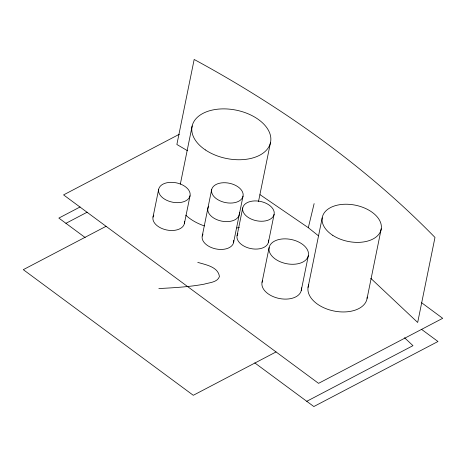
<?xml version="1.0" encoding="UTF-8"?>
<svg xmlns="http://www.w3.org/2000/svg" width="466" height="466" viewBox="0 0 466 466"><rect width="100%" height="100%" fill="white"/><g stroke="black" fill="none" stroke-linecap="round" stroke-linejoin="round"><path stroke-width="0.7" d="M153.011 217.092L158.673 189.26M180.325 184.134L192.173 125.925M184.385 223.575L190.046 195.743A16.019 9.862 11.5 0 0 168.284 182.526A16.019 9.862 11.5 0 0 164.748 199.238A16.019 9.862 11.5 0 0 190.046 195.743M202.221 236.041L211.657 189.656M233.594 242.518L243.031 196.139A16.019 9.862 11.5 0 0 221.268 182.922A16.019 9.862 11.5 0 0 217.733 199.634A16.019 9.862 11.5 0 0 243.031 196.139M237.078 235.668L242.739 207.842M258.479 201.638L270.466 142.713M268.451 242.151L274.113 214.325A16.019 9.862 11.5 0 0 252.351 201.108A16.019 9.862 11.5 0 0 248.815 217.814A16.019 9.862 11.5 0 0 274.113 214.325M262.043 282.344L269.132 247.516M301.257 290.446L308.346 255.618A20.021 12.326 11.5 0 0 281.144 239.099A20.021 12.326 11.5 0 0 276.722 259.981A20.021 12.326 11.5 0 0 308.346 255.618M308.055 287.394L322.204 217.826M367.092 298.362L381.246 228.794M318.494 235.843L308.311 227.699L314.131 203.625M179.358 134.243L63.568 194.899L318.552 383.349L442.7 318.313L421.648 302.754M80.082 206.968L58.85 218.088L85.167 237.538M65.933 223.319L87.177 212.193M106.067 226.307L23.3 269.663L193.285 395.296L276.053 351.941M306.75 401.308L412.969 345.661L404.529 337.722M158.842 288.553C173.993 287.749 189.213 286.928 204.16 284.167C209.257 282.553 217.296 282.478 219.434 276.635C218.175 266.703 205.599 264.775 197.759 262.37M187.507 150.722L176.87 144.489L194.171 59.462A912.084 561.536 11.5 0 1 434.982 237.444L417.682 322.472L370.761 278.307M259.993 194.654L308.311 227.699M421.608 329.404L437.982 341.502L313.834 406.538L254.768 362.886M268.527 240.025A16.019 9.862 11.5 0 1 250.72 248.559A16.019 9.862 11.5 0 1 237.87 233.693M239.378 227.303A40.041 24.651 11.5 0 1 236.81 227.996M204.411 225.928A40.041 24.651 11.5 0 1 185.753 215.146M239.332 212.566A16.019 9.862 11.5 0 1 221.525 221.1A16.019 9.862 11.5 0 1 208.675 206.234M367.22 297.046A30.034 18.489 11.5 0 1 333.65 310.95A30.034 18.489 11.5 0 1 308.76 284.848M184.46 221.449A16.019 9.862 11.5 0 1 166.653 229.977A16.019 9.862 11.5 0 1 153.803 215.117M233.67 240.398A16.019 9.862 11.5 0 1 215.863 248.926A16.019 9.862 11.5 0 1 203.013 234.06M301.351 287.79A20.021 12.326 11.5 0 1 279.798 298.59A20.021 12.326 11.5 0 1 262.608 280.666M205.343 149.906A40.041 24.651 11.5 0 0 270.129 143.936A40.041 24.651 11.5 0 0 218.484 109.108A40.041 24.651 11.5 0 0 205.343 149.906M332.806 235.371A30.034 18.489 11.5 0 0 380.967 230.082A30.034 18.489 11.5 0 0 341.409 204.475A30.034 18.489 11.5 0 0 332.806 235.371"/></g></svg>
